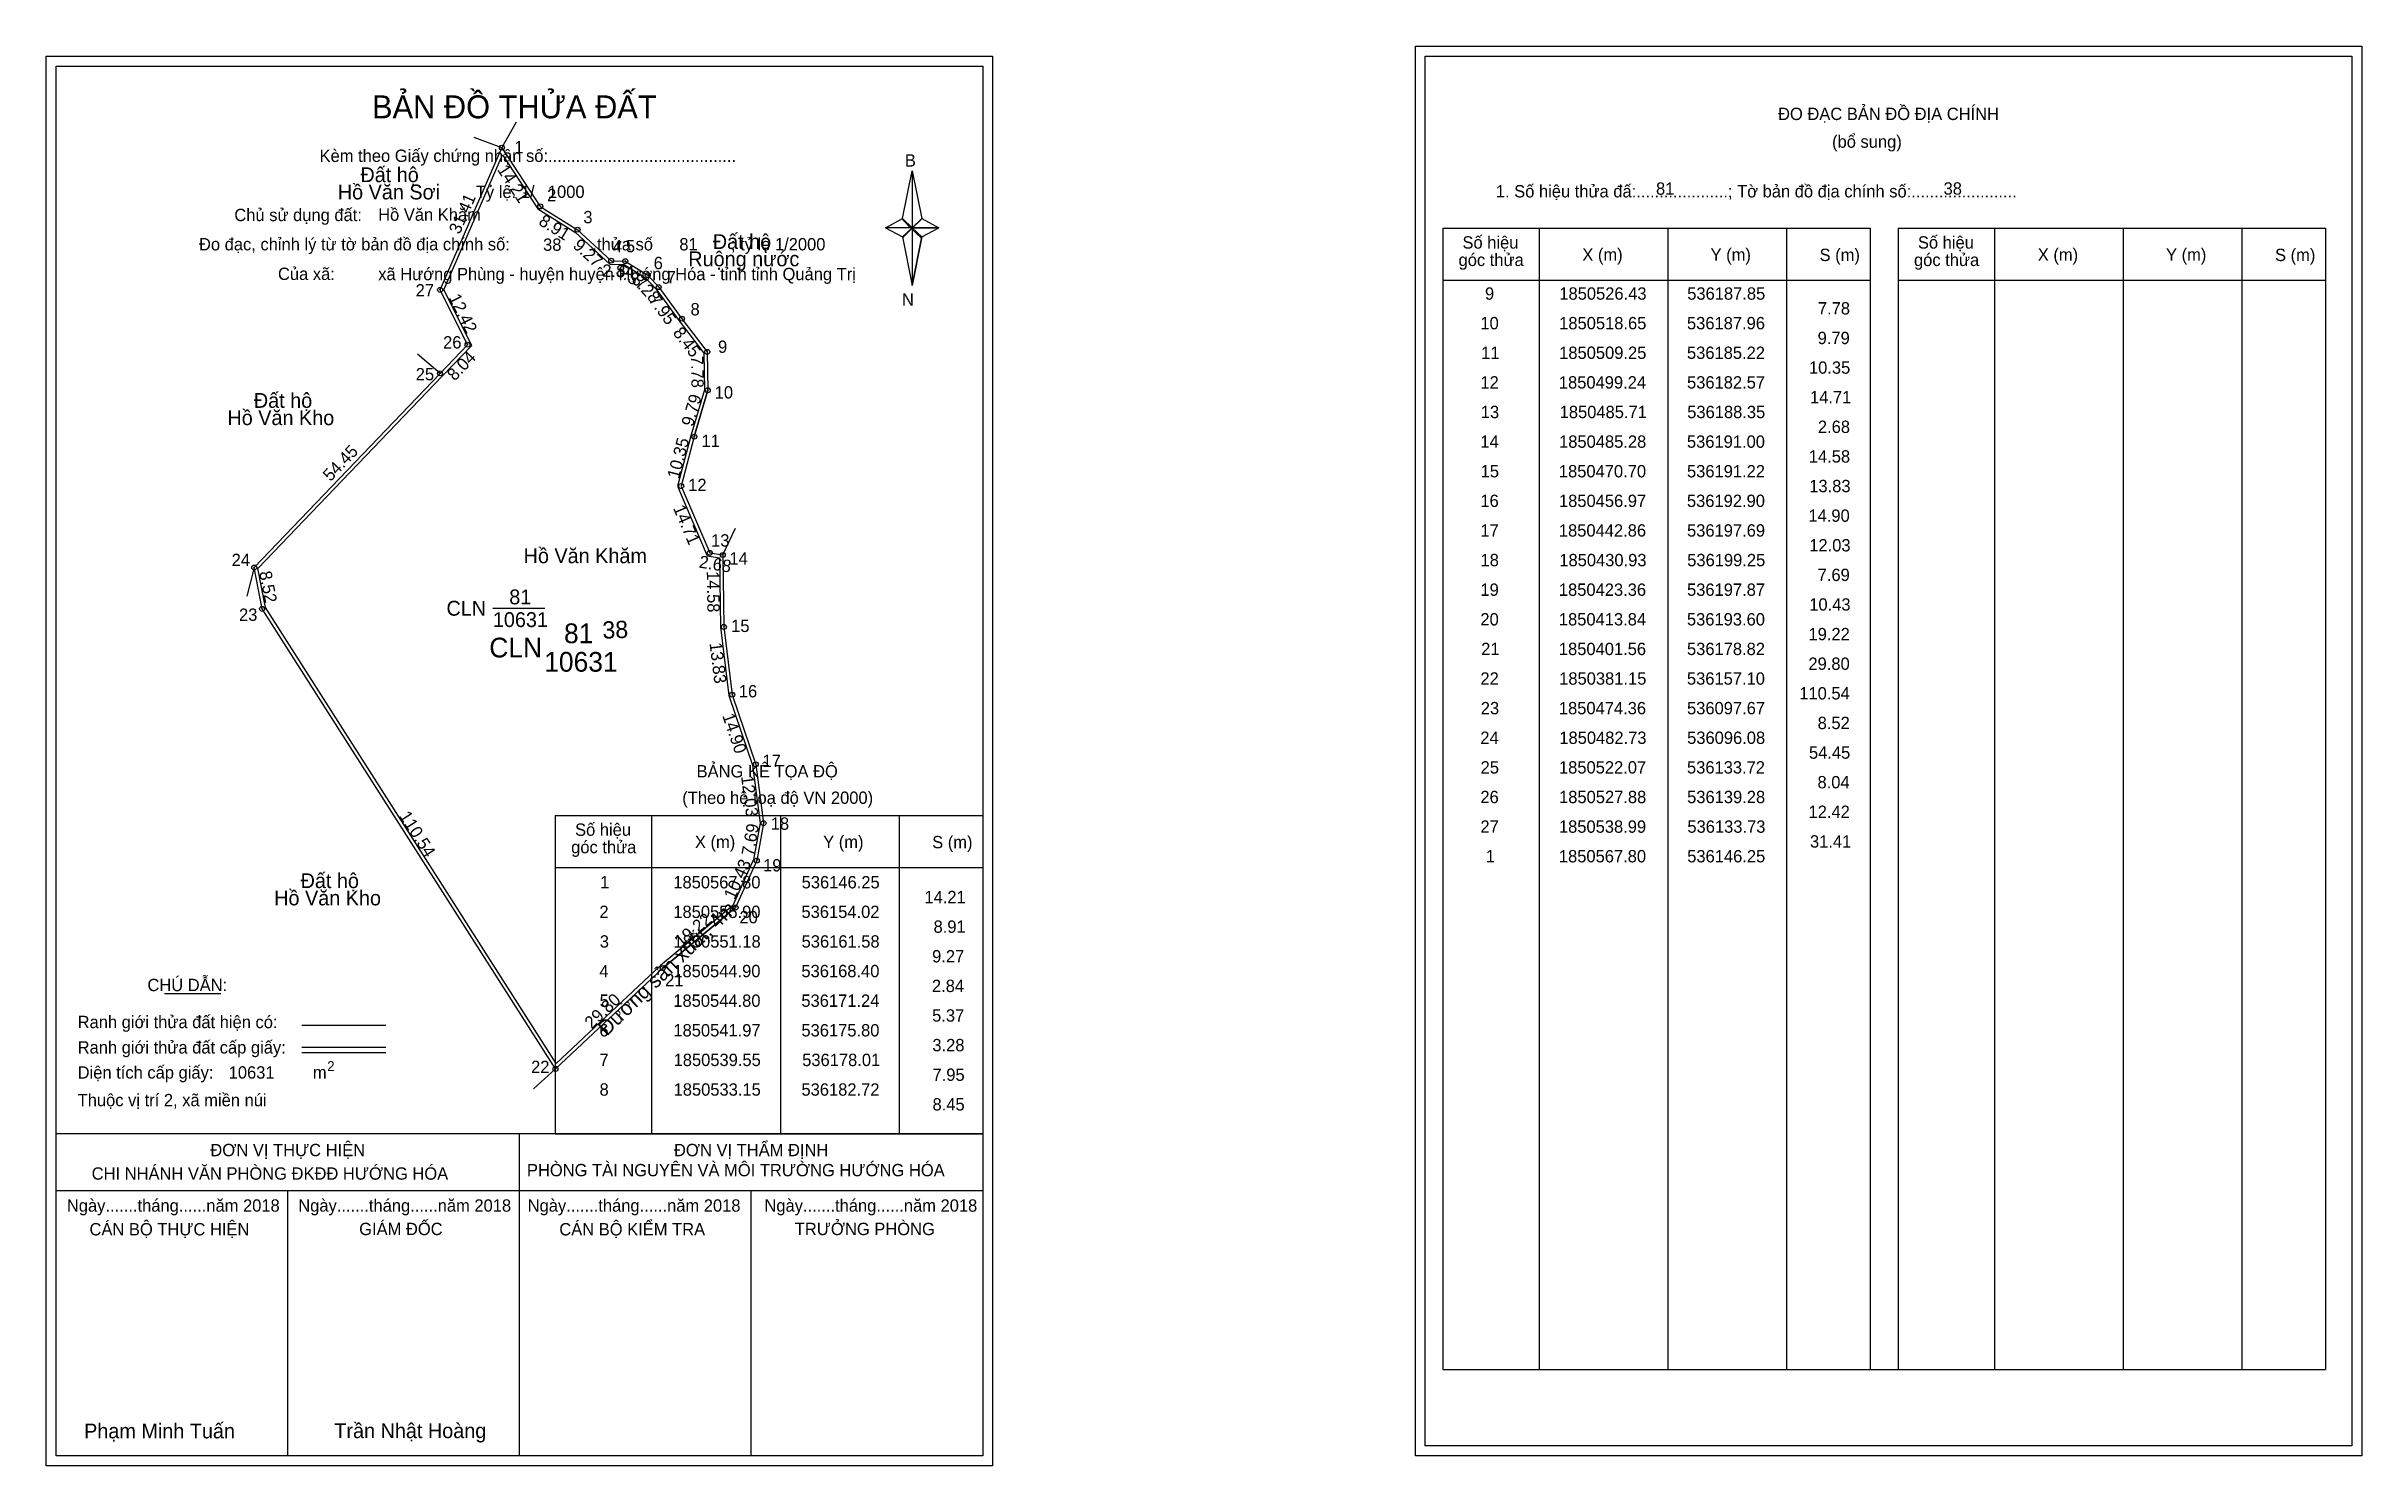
# Model space of a CAD drawing. Extents: x 536054 to 536523, y 1850301 to 1850588.
import ezdxf

# ---------------------------------------------------------------- set-up
doc = ezdxf.new("R2010")
doc.units = 0
for name, color, linetype in [('Level 1', 7, 'Continuous'), ('Level 10', 7, 'Continuous'), ('Level 11', 7, 'Continuous'), ('Level 13', 7, 'Continuous'), ('Level 2', 7, 'Continuous'), ('Level 27', 7, 'Continuous'), ('Level 3', 7, 'Continuous'), ('Level 36', 7, 'Continuous'), ('Level 4', 7, 'Continuous'), ('Level 49', 7, 'Continuous'), ('Level 5', 7, 'Continuous'), ('Level 53', 7, 'Continuous'), ('Level 55', 7, 'Continuous'), ('Level 6', 7, 'Continuous'), ('Level 63', 7, 'Continuous'), ('Level 7', 7, 'Continuous'), ('Level 8', 7, 'Continuous'), ('Level 9', 7, 'Continuous')]:
    doc.layers.add(name, color=color, linetype=linetype)

msp = doc.modelspace()

# ---------------------------------------------------------------- linework, layer by layer
at = {"layer": 'Level 1'}
for p, q in [((536055.96, 1850584.34), (536055.96, 1850584.34)), ((536333.28, 1850586.34), (536333.28, 1850586.34)), ((536227.38, 1850553.46), (536229.35, 1850563.1)), ((536229.35, 1850563.1), (536229.35, 1850551.57)), ((536229.35, 1850563.1), (536231.32, 1850553.46)), ((536223.94, 1850551.57), (536227.38, 1850553.46)), ((536227.38, 1850553.46), (536229.35, 1850551.57)), ((536229.2, 1850551.35), (536227.38, 1850553.24)), ((536229.35, 1850551.57), (536227.38, 1850549.73)), ((536229.2, 1850551.35), (536227.38, 1850549.51)), ((536227.38, 1850549.51), (536229.2, 1850551.35)), ((536227.38, 1850549.73), (536229.35, 1850539.87)), ((536231.17, 1850553.24), (536229.2, 1850551.35)), ((536229.2, 1850551.35), (536231.17, 1850553.24)), ((536231.17, 1850549.51), (536229.2, 1850551.35)), ((536231.32, 1850553.46), (536229.35, 1850551.57)), ((536229.35, 1850551.57), (536229.35, 1850539.87)), ((536229.35, 1850551.57), (536234.76, 1850551.57)), ((536229.35, 1850551.57), (536231.32, 1850549.73)), ((536231.32, 1850549.73), (536229.35, 1850539.87)), ((536231.32, 1850549.73), (536234.76, 1850551.57)), ((536336.82, 1850551.48), (536423.42, 1850551.48)), ((536356.41, 1850320.22), (536356.41, 1850551.48)), ((536382.48, 1850320.22), (536382.48, 1850551.48)), ((536406.45, 1850551.48), (536406.45, 1850320.22)), ((536423.42, 1850551.48), (536423.42, 1850320.22)), ((536429.07, 1850551.48), (536515.68, 1850551.48)), ((536448.66, 1850320.22), (536448.66, 1850551.48)), ((536474.74, 1850320.22), (536474.74, 1850551.48)), ((536498.71, 1850551.48), (536498.71, 1850320.22)), ((536515.68, 1850551.48), (536515.68, 1850320.22)), ((536336.82, 1850540.96), (536423.42, 1850540.96)), ((536429.07, 1850540.96), (536515.68, 1850540.96)), ((536157.06, 1850432.51), (536243.66, 1850432.51)), ((536176.65, 1850367.99), (536176.65, 1850432.51)), ((536202.72, 1850367.99), (536202.72, 1850432.51)), ((536226.69, 1850432.51), (536226.69, 1850367.99)), ((536157.06, 1850421.98), (536243.66, 1850421.98)), ((536077.88, 1850396.4), (536089.28, 1850396.4)), ((536105.74, 1850390), (536122.76, 1850390)), ((536105.74, 1850385.55), (536122.76, 1850385.55)), ((536105.74, 1850384.46), (536122.76, 1850384.46)), ((536162.79, 1850367.99), (536055.96, 1850367.99)), ((536243.66, 1850367.99), (536138.82, 1850367.99)), ((536149.81, 1850302.76), (536149.81, 1850367.99)), ((536157.06, 1850367.98), (536243.66, 1850367.98)), ((536243.66, 1850356.44), (536055.96, 1850356.44)), ((536102.88, 1850302.76), (536102.88, 1850356.44)), ((536196.73, 1850302.76), (536196.73, 1850356.44)), ((536336.82, 1850320.22), (536515.68, 1850320.22)), ((536243.66, 1850302.76), (536243.66, 1850302.76)), ((536520.98, 1850304.76), (536520.98, 1850304.76))]:
    msp.add_line(p, q, dxfattribs=at)
for points in [[(536227.38, 1850553.46), (536229.35, 1850563.1), (536229.35, 1850551.57)], [(536223.94, 1850551.57), (536227.38, 1850549.73), (536229.35, 1850551.57)], [(536229.35, 1850551.57), (536231.32, 1850553.46), (536234.76, 1850551.57)], [(536229.35, 1850551.57), (536229.35, 1850539.87), (536231.32, 1850549.73)]]:
    msp.add_lwpolyline(points, close=True, dxfattribs=at)
at = {"layer": 'Level 10'}
for p, q in [((536185.22, 1850509.25), (536187.96, 1850518.65)), ((536157.1, 1850381.15), (536097.67, 1850474.36)), ((536178.82, 1850401.56), (536193.6, 1850413.84))]:
    msp.add_line(p, q, dxfattribs=at)
for points in [[(536185.22, 1850509.25), (536182.57, 1850499.24), (536188.35, 1850485.71), (536191, 1850485.28), (536191.22, 1850470.7), (536192.9, 1850456.97), (536197.69, 1850442.86), (536199.25, 1850430.93), (536197.87, 1850423.36), (536193.6, 1850413.84), (536178.82, 1850401.56), (536157.1, 1850381.15), (536097.67, 1850474.36), (536096.08, 1850482.73), (536133.72, 1850522.07), (536139.28, 1850527.88), (536133.73, 1850538.99), (536146.25, 1850567.8), (536154.02, 1850555.9), (536161.58, 1850551.18), (536168.4, 1850544.9), (536171.24, 1850544.8), (536175.8, 1850541.97), (536178.01, 1850539.55), (536182.72, 1850533.15), (536187.85, 1850526.43), (536187.96, 1850518.65)], [(536184.55, 1850509.44), (536181.83, 1850499.19), (536187.86, 1850485.08), (536190.31, 1850484.68), (536190.52, 1850470.65), (536192.21, 1850456.81), (536197, 1850442.7), (536198.54, 1850430.95), (536197.2, 1850423.57), (536193.03, 1850414.27), (536178.36, 1850402.08), (536157.24, 1850382.24), (536098.33, 1850474.62), (536096.83, 1850482.51), (536134.23, 1850521.59), (536140.13, 1850527.75), (536134.5, 1850539.01), (536146.37, 1850566.33), (536153.52, 1850555.39), (536161.15, 1850550.62), (536168.12, 1850544.21), (536171.03, 1850544.11), (536175.35, 1850541.43), (536177.47, 1850539.11), (536182.16, 1850532.73), (536187.15, 1850526.19), (536187.26, 1850518.75)]]:
    msp.add_lwpolyline(points, close=True, dxfattribs=at)
at = {"layer": 'Level 11'}
for centre in [(536146.25, 1850567.8), (536154.02, 1850555.9), (536161.58, 1850551.18), (536168.4, 1850544.9), (536171.24, 1850544.8), (536175.8, 1850541.97), (536178.01, 1850539.55), (536133.73, 1850538.99), (536182.72, 1850533.15), (536139.28, 1850527.88), (536187.85, 1850526.43), (536133.72, 1850522.07), (536187.96, 1850518.65), (536185.22, 1850509.25), (536185.22, 1850509.25), (536182.57, 1850499.24), (536188.35, 1850485.71), (536191, 1850485.28), (536096.08, 1850482.73), (536097.67, 1850474.36), (536191.22, 1850470.7), (536192.9, 1850456.97), (536197.69, 1850442.86), (536199.25, 1850430.93), (536197.87, 1850423.36), (536193.6, 1850413.84), (536178.82, 1850401.56), (536157.1, 1850381.15)]:
    msp.add_circle(centre, 0.5, dxfattribs=at)
at = {"layer": 'Level 27'}
for p, q in [((536146.25, 1850567.8), (536149.2, 1850573.03)), ((536146.25, 1850567.8), (536140.62, 1850569.87)), ((536133.72, 1850522.07), (536129.17, 1850525.98)), ((536191, 1850485.28), (536193.6, 1850490.69)), ((536096.08, 1850482.73), (536094.6, 1850476.91)), ((536157.1, 1850381.15), (536152.68, 1850377.1))]:
    msp.add_line(p, q, dxfattribs=at)
at = {"layer": 'Level 3'}
for p, q in [((536336.82, 1850551.48), (536336.82, 1850320.22)), ((536429.07, 1850551.48), (536429.07, 1850320.22)), ((536157.06, 1850432.51), (536157.06, 1850367.99))]:
    msp.add_line(p, q, dxfattribs=at)
at = {"layer": 'Level 63'}
for points in [[(536331.29, 1850588.34), (536522.99, 1850588.34), (536522.99, 1850302.76), (536331.29, 1850302.76)], [(536053.96, 1850586.34), (536245.66, 1850586.34), (536245.66, 1850300.76), (536053.96, 1850300.76)], [(536055.96, 1850584.34), (536243.66, 1850584.34), (536243.66, 1850302.76), (536055.96, 1850302.76)], [(536333.29, 1850586.34), (536520.99, 1850586.34), (536520.99, 1850304.76), (536333.29, 1850304.76)]]:
    msp.add_lwpolyline(points, close=True, dxfattribs=at)
at = {"layer": 'Level 9'}
msp.add_line((536144.41, 1850474.48), (536154.96, 1850474.48), dxfattribs=at)

# ---------------------------------------------------------------- texts
at = {"layer": 'Level 1'}
for s, height, p in [('BẢN ĐỒ THỬA ĐẤT', 4.6657, (536119.93, 1850573.74)), ('ĐO ĐẠC BẢN ĐỒ ĐỊA CHÍNH', 2.5, (536404.76, 1850573.4)), ('(bổ sung)', 2.5, (536415.7, 1850567.78)), ('Kèm theo Giấy chứng nhận số:.........................................', 2.5, (536109.31, 1850564.91)), ('B', 2.5, (536227.89, 1850563.97)), ('1. Số hiệu thửa đấ:....................; Tờ bản đồ địa chính số:.......................', 2.5, (536347.59, 1850557.72)), ('Chủ sử dụng đất:', 2.5, (536092.05, 1850552.92)), ('Đo đạc, chỉnh lý từ tờ bản đồ địa chính số:                  ,thửa số                 ; tỷ lệ 1/2000', 2.5, (536084.89, 1850546.99)), ('Số hiệu', 2.5, (536340.83, 1850547.35)), ('Số hiệu', 2.5, (536433.09, 1850547.35)), ('góc thửa', 2.5, (536340.04, 1850543.82)), ('X (m)', 2.5, (536365.11, 1850544.88)), ('Y (m)', 2.5, (536391.09, 1850544.88)), ('S (m)', 2.5, (536413.17, 1850544.83)), ('góc thửa', 2.5, (536432.3, 1850543.82)), ('X (m)', 2.5, (536457.37, 1850544.88)), ('Y (m)', 2.5, (536483.35, 1850544.88)), ('S (m)', 2.5, (536505.43, 1850544.83)), ('Của xã:', 2.5, (536100.89, 1850540.99)), ('N', 2.5, (536227.29, 1850535.8)), ('BẢNG KÊ TỌA ĐỘ', 2.5, (536185.69, 1850440.21)), ('(Theo hệ toạ độ VN 2000)', 2.5, (536182.79, 1850434.85)), ('góc thửa', 2.5, (536160.28, 1850424.85)), ('Số hiệu', 2.5, (536161.07, 1850428.38)), ('X (m)', 2.5, (536185.35, 1850425.9)), ('Y (m)', 2.5, (536211.33, 1850425.9)), ('S (m)', 2.5, (536233.41, 1850425.85)), ('CHÚ DẪN:', 2.5, (536074.44, 1850396.91)), ('Ranh giới thửa đất hiện có:', 2.5, (536060.31, 1850389.41)), ('Ranh giới thửa đất cấp giấy:', 2.5, (536060.31, 1850384.27)), ('Diện tích cấp giấy:', 2.5, (536060.31, 1850379.19)), ('m', 2.5, (536107.96, 1850379.21)), ('2', 2, (536110.86, 1850380.72)), ('Thuộc vị trí 2, xã miền núi', 2.5, (536060.31, 1850373.59)), ('ĐƠN VỊ THỰC HIỆN', 2.5, (536087.19, 1850363.47)), ('ĐƠN VỊ THẨM ĐỊNH', 2.5, (536181.1, 1850363.47)), ('CHI NHÁNH VĂN PHÒNG ĐKĐĐ HƯỚNG HÓA', 2.5, (536063.15, 1850358.71)), ('PHÒNG TÀI NGUYÊN VÀ MÔI TRƯỜNG HƯỚNG HÓA', 2.5, (536151.32, 1850359.4)), ('Ngày.......tháng......năm 2018', 2.5, (536058.13, 1850352.23)), ('Ngày.......tháng......năm 2018', 2.5, (536105, 1850352.23)), ('Ngày.......tháng......năm 2018', 2.5, (536151.47, 1850352.23)), ('Ngày.......tháng......năm 2018', 2.5, (536199.43, 1850352.23)), ('CÁN BỘ THỰC HIỆN', 2.5, (536062.71, 1850347.42)), ('GIÁM ĐỐC', 2.5, (536117.34, 1850347.48)), ('CÁN BỘ KIỂM TRA', 2.5, (536157.88, 1850347.42)), ('TRƯỞNG PHÒNG', 2.5, (536205.57, 1850347.48)), ('Phạm Minh Tuấn', 3, (536061.62, 1850306.3)), ('Trần Nhật Hoàng', 3, (536112.31, 1850306.35))]:
    msp.add_text(s, height=height, dxfattribs=at).set_placement(p)
at = {"layer": 'Level 11'}
msp.add_text('Tỷ lệ: 1/', height=2.5, dxfattribs=at).set_placement((536140.97, 1850557.6))
at = {"layer": 'Level 13'}
for s, p in [('CLN', (536135.02, 1850472.98)), ('81', (536147.74, 1850475.28)), ('10631', (536144.42, 1850470.68))]:
    msp.add_text(s, height=3, dxfattribs=at).set_placement(p)
at = {"layer": 'Level 2'}
msp.add_text('Hồ Văn Khăm', height=3, dxfattribs=at).set_placement((536150.65, 1850483.62))
at = {"layer": 'Level 3'}
msp.add_text('CLN ', height=4, dxfattribs=at).set_placement((536143.69, 1850464.52))
at = {"layer": 'Level 36'}
for s, p in [('Đất hộ', (536117.59, 1850560.82)), ('Hồ Văn Sơi', (536113.01, 1850557.32)), ('Đất hộ', (536188.97, 1850547.27)), ('Ruộng nước', (536184.01, 1850543.77)), ('Đất hộ', (536096, 1850515.09)), ('Hồ Văn Kho', (536090.65, 1850511.59)), ('Hồ Văn Kho', (536100.12, 1850414.29)), ('Đất hộ', (536105.47, 1850417.79))]:
    msp.add_text(s, height=3, dxfattribs=at).set_placement(p)
at = {"layer": 'Level 4'}
msp.add_text('81', height=4, dxfattribs=at).set_placement((536158.83, 1850467.41))
at = {"layer": 'Level 49'}
for s, rotation, p in [('14.21', 303.1422, (536145.22, 1850563.34)), ('31.41', 66.5116, (536137.69, 1850550.11)), ('8.91', 328.0219, (536153.5, 1850552.33)), ('9.27', 317.3605, (536160.44, 1850547.75)), ('2.84', 357.9834, (536166.54, 1850541.66)), ('5.37', 328.1757, (536169.1, 1850542.24)), ('3.28', 312.4031, (536172.36, 1850540.84)), ('12.42', 296.5444, (536135.4, 1850537.44)), ('7.95', 306.3507, (536175.86, 1850536.9)), ('8.45', 307.3579, (536180.77, 1850530.26)), ('8.04', 46.2596, (536136.69, 1850520.4)), ('7.78', 270.81, (536184.56, 1850525.62)), ('9.79', 73.7492, (536184.94, 1850511.15)), ('54.45', 46.2651, (536111.53, 1850500.04)), ('10.35', 75.1719, (536182.09, 1850500.55)), ('14.71', 293.1321, (536180.88, 1850494.79)), ('2.68', 350.7833, (536186.06, 1850482.74)), ('8.52', 280.756, (536097.07, 1850481.79)), ('14.58', 270.8645, (536187.75, 1850481.99)), ('13.83', 276.976, (536188.3, 1850467.41)), ('14.90', 288.7511, (536190.86, 1850452.73)), ('12.03', 277.4499, (536194.68, 1850440.43)), ('110.54', 302.5213, (536125.36, 1850432.41)), ('7.69', 79.6685, (536197.21, 1850424.19)), ('10.43', 65.8424, (536193.37, 1850415.28)), ('19.22', 39.7216, (536182.56, 1850405.71)), ('29.80', 43.219, (536164.43, 1850389.14))]:
    msp.add_text(s, height=2.5, rotation=rotation, dxfattribs=at).set_placement(p)
at = {"layer": 'Level 5'}
msp.add_text('10631', height=4, dxfattribs=at).set_placement((536154.82, 1850461.63))
at = {"layer": 'Level 53'}
for s, p in [('9', (536345.39, 1850537)), ('1850526.43', (536360.45, 1850537)), ('536187.85', (536386.36, 1850537)), ('7.78', (536412.83, 1850534)), ('10', (536344.46, 1850531)), ('1850518.65', (536360.42, 1850531)), ('536187.96', (536386.31, 1850531)), ('9.79', (536412.78, 1850528)), ('11', (536344.62, 1850525)), ('1850509.25', (536360.42, 1850525)), ('536185.22', (536386.31, 1850525)), ('12', (536344.47, 1850519)), ('1850499.24', (536360.36, 1850519)), ('536182.57', (536386.32, 1850519)), ('10.35', (536411.02, 1850522)), ('14.71', (536411.23, 1850516)), ('13', (536344.54, 1850513)), ('1850485.71', (536360.52, 1850513)), ('536188.35', (536386.36, 1850513)), ('2.68', (536412.83, 1850510)), ('14', (536344.45, 1850507)), ('1850485.28', (536360.4, 1850507)), ('536191.00', (536386.3, 1850507)), ('15', (536344.51, 1850501)), ('1850470.70', (536360.36, 1850501)), ('536191.22', (536386.31, 1850501)), ('14.58', (536410.99, 1850504)), ('16', (536344.46, 1850495)), ('1850456.97', (536360.38, 1850495)), ('536192.90', (536386.3, 1850495)), ('13.83', (536411.08, 1850498)), ('14.90', (536410.91, 1850492)), ('17', (536344.47, 1850489)), ('1850442.86', (536360.36, 1850489)), ('536197.69', (536386.32, 1850489)), ('12.03', (536411.08, 1850486)), ('18', (536344.49, 1850483)), ('1850430.93', (536360.45, 1850483)), ('536199.25', (536386.36, 1850483)), ('19', (536344.47, 1850477)), ('1850423.36', (536360.36, 1850477)), ('536197.87', (536386.32, 1850477)), ('7.69', (536412.78, 1850480)), ('10.43', (536411.08, 1850474)), ('20', (536344.46, 1850471)), ('1850413.84', (536360.36, 1850471)), ('536193.60', (536386.3, 1850471)), ('19.22', (536410.93, 1850468)), ('21', (536344.62, 1850465)), ('1850401.56', (536360.36, 1850465)), ('536178.82', (536386.31, 1850465)), ('22', (536344.47, 1850459)), ('1850381.15', (536360.42, 1850459)), ('536157.10', (536386.3, 1850459)), ('29.80', (536410.91, 1850462)), ('23', (536344.54, 1850453)), ('1850474.36', (536360.36, 1850453)), ('536097.67', (536386.32, 1850453)), ('110.54', (536409.06, 1850456)), ('8.52', (536412.78, 1850450)), ('24', (536344.45, 1850447)), ('1850482.73', (536360.45, 1850447)), ('536096.08', (536386.34, 1850447)), ('54.45', (536411.02, 1850444)), ('25', (536344.51, 1850441)), ('1850522.07', (536360.38, 1850441)), ('536133.72', (536386.31, 1850441)), ('26', (536344.46, 1850435)), ('1850527.88', (536360.4, 1850435)), ('536139.28', (536386.34, 1850435)), ('8.04', (536412.75, 1850438)), ('12.42', (536410.93, 1850432)), ('27', (536344.47, 1850429)), ('1850538.99', (536360.37, 1850429)), ('536133.73', (536386.39, 1850429)), ('31.41', (536411.23, 1850426)), ('1', (536345.54, 1850423)), ('1850567.80', (536360.36, 1850423)), ('536146.25', (536386.36, 1850423)), ('1', (536166.15, 1850417.73)), ('1850567.80', (536180.97, 1850417.73)), ('536146.25', (536206.97, 1850417.73)), ('2', (536166, 1850411.73)), ('1850555.90', (536180.97, 1850411.73)), ('536154.02', (536206.93, 1850411.73)), ('14.21', (536231.84, 1850414.73)), ('3', (536166.08, 1850405.73)), ('1850551.18', (536181.01, 1850405.73)), ('536161.58', (536206.96, 1850405.73)), ('8.91', (536233.69, 1850408.73)), ('9.27', (536233.4, 1850402.73)), ('4', (536165.99, 1850399.73)), ('1850544.90', (536180.97, 1850399.73)), ('536168.40', (536206.92, 1850399.73)), ('2.84', (536233.36, 1850396.73)), ('5', (536166.05, 1850393.73)), ('1850544.80', (536180.97, 1850393.73)), ('536171.24', (536206.91, 1850393.73)), ('6', (536166, 1850387.73)), ('1850541.97', (536180.99, 1850387.73)), ('536175.80', (536206.92, 1850387.73)), ('5.37', (536233.4, 1850390.73)), ('3.28', (536233.45, 1850384.73)), ('7', (536166.01, 1850381.73)), ('1850539.55', (536181.03, 1850381.73)), ('536178.01', (536207.08, 1850381.73)), ('7.95', (536233.48, 1850378.73)), ('8', (536166.03, 1850375.73)), ('1850533.15', (536181.03, 1850375.73)), ('536182.72', (536206.93, 1850375.73)), ('8.45', (536233.48, 1850372.73))]:
    msp.add_text(s, height=2.5, dxfattribs=at).set_placement(p)
at = {"layer": 'Level 55'}
for s, height, p in [('1', 0.4, (536146.14, 1850567.8)), ('59', 0.11, (536146.17, 1850567.69)), ('0', 0.11, (536146.21, 1850567.69)), ('2', 0.4, (536153.88, 1850555.9)), ('0', 0.11, (536153.98, 1850555.79)), ('3', 0.4, (536161.46, 1850551.18)), ('0', 0.11, (536161.54, 1850551.07)), ('4', 0.4, (536168.26, 1850544.9)), ('0', 0.11, (536168.36, 1850544.79)), ('5', 0.4, (536171.11, 1850544.8)), ('0', 0.11, (536171.2, 1850544.69)), ('6', 0.4, (536175.66, 1850541.97)), ('0', 0.11, (536175.76, 1850541.86)), ('7', 0.4, (536177.88, 1850539.55)), ('27', 0.4, (536133.45, 1850538.99)), ('59', 0.11, (536133.65, 1850538.88)), ('0', 0.11, (536177.97, 1850539.44)), ('8', 0.4, (536182.59, 1850533.15)), ('0', 0.11, (536182.68, 1850533.04)), ('26', 0.4, (536139, 1850527.88)), ('59', 0.11, (536139.2, 1850527.77)), ('9', 0.4, (536187.71, 1850526.43)), ('0', 0.11, (536187.81, 1850526.32)), ('25', 0.4, (536133.44, 1850522.07)), ('59', 0.11, (536133.64, 1850521.96)), ('0', 0.11, (536133.68, 1850521.96)), ('10', 0.4, (536187.68, 1850518.65)), ('0', 0.11, (536187.92, 1850518.54)), ('11', 0.4, (536184.96, 1850509.25)), ('0', 0.11, (536185.18, 1850509.14)), ('12', 0.4, (536182.29, 1850499.24)), ('0', 0.11, (536182.53, 1850499.13)), ('13', 0.4, (536188.08, 1850485.71)), ('0', 0.11, (536188.31, 1850485.6)), ('14', 0.4, (536190.71, 1850485.28)), ('0', 0.11, (536190.96, 1850485.17)), ('0', 0.11, (536190.96, 1850485.17)), ('0', 0.11, (536190.96, 1850485.17)), ('24', 0.4, (536095.79, 1850482.73)), ('0', 0.11, (536096.04, 1850482.62)), ('0', 0.11, (536096.04, 1850482.62)), ('0', 0.11, (536096.04, 1850482.62)), ('23', 0.4, (536097.4, 1850474.36)), ('0', 0.11, (536097.63, 1850474.25)), ('0', 0.11, (536097.63, 1850474.25)), ('15', 0.4, (536190.94, 1850470.7)), ('0', 0.11, (536191.18, 1850470.59)), ('0', 0.11, (536191.18, 1850470.59)), ('16', 0.4, (536192.62, 1850456.97)), ('0', 0.11, (536192.86, 1850456.86)), ('0', 0.11, (536192.86, 1850456.86)), ('17', 0.4, (536197.41, 1850442.86)), ('0', 0.11, (536197.65, 1850442.75)), ('0', 0.11, (536197.65, 1850442.75)), ('18', 0.4, (536198.97, 1850430.93)), ('0', 0.11, (536199.21, 1850430.82)), ('0', 0.11, (536199.21, 1850430.82)), ('19', 0.4, (536197.59, 1850423.36)), ('0', 0.11, (536197.83, 1850423.25)), ('0', 0.11, (536197.83, 1850423.25)), ('20', 0.4, (536193.32, 1850413.84)), ('0', 0.11, (536193.56, 1850413.73)), ('0', 0.11, (536193.56, 1850413.73)), ('21', 0.4, (536178.56, 1850401.56)), ('0', 0.11, (536178.78, 1850401.45)), ('0', 0.11, (536178.78, 1850401.45)), ('22', 0.4, (536156.82, 1850381.15)), ('0', 0.11, (536157.06, 1850381.04)), ('0', 0.11, (536157.06, 1850381.04)), ('0', 0.11, (536157.06, 1850381.04)), ('0', 0.11, (536157.06, 1850381.04))]:
    msp.add_text(s, height=height, dxfattribs=at).set_placement(p)
at = {"layer": 'Level 6'}
for s, p in [('1000', (536155.56, 1850557.62)), ('81', (536380.04, 1850558.26)), ('38', (536438.29, 1850558.28)), ('Hồ Văn Khăm', (536121.18, 1850552.99)), ('38', (536154.59, 1850546.9)), ('81', (536182.19, 1850546.98)), ('xã Hướng Phùng - huyện huyện Hướng Hóa - tỉnh tỉnh Quảng Trị', (536121.2, 1850540.95)), ('10631', (536090.9, 1850379.19))]:
    msp.add_text(s, height=2.5, dxfattribs=at).set_placement(p)
at = {"layer": 'Level 7'}
msp.add_text('38', height=3.5, rotation=2, dxfattribs=at).set_placement((536166.67, 1850468.31))
at = {"layer": 'Level 8'}
msp.add_text('Đường sản xuất, 4m', height=3, rotation=44.0281, dxfattribs=at).set_placement((536167.49, 1850387.71))
at = {"layer": 'Level 9'}
for s, p in [('1', (536148.75, 1850566.65)), ('2', (536155.41, 1850556.94)), ('3', (536162.75, 1850552.48)), ('4', (536168.76, 1850546.61)), ('5', (536171.37, 1850546.61)), ('6', (536176.99, 1850543.18)), ('27', (536128.77, 1850537.65)), ('7', (536179.64, 1850540.33)), ('8', (536184.46, 1850533.82)), ('26', (536134.34, 1850527.11)), ('9', (536190.03, 1850526.23)), ('25', (536128.8, 1850520.66)), ('10', (536189.35, 1850516.97)), ('11', (536186.68, 1850507.14)), ('12', (536183.99, 1850498.22)), ('13', (536188.63, 1850486.98)), ('24', (536091.5, 1850483.03)), ('14', (536192.34, 1850483.34)), ('23', (536093, 1850471.93)), ('15', (536192.69, 1850469.67)), ('16', (536194.24, 1850456.43)), ('17', (536199.04, 1850442.34)), ('18', (536200.71, 1850429.6)), ('19', (536199.16, 1850421.16)), ('20', (536194.37, 1850410.65)), ('21', (536179.32, 1850397.91)), ('22', (536152.16, 1850380.32))]:
    msp.add_text(s, height=2.5, dxfattribs=at).set_placement(p)

doc.saveas('drawing.dxf')
